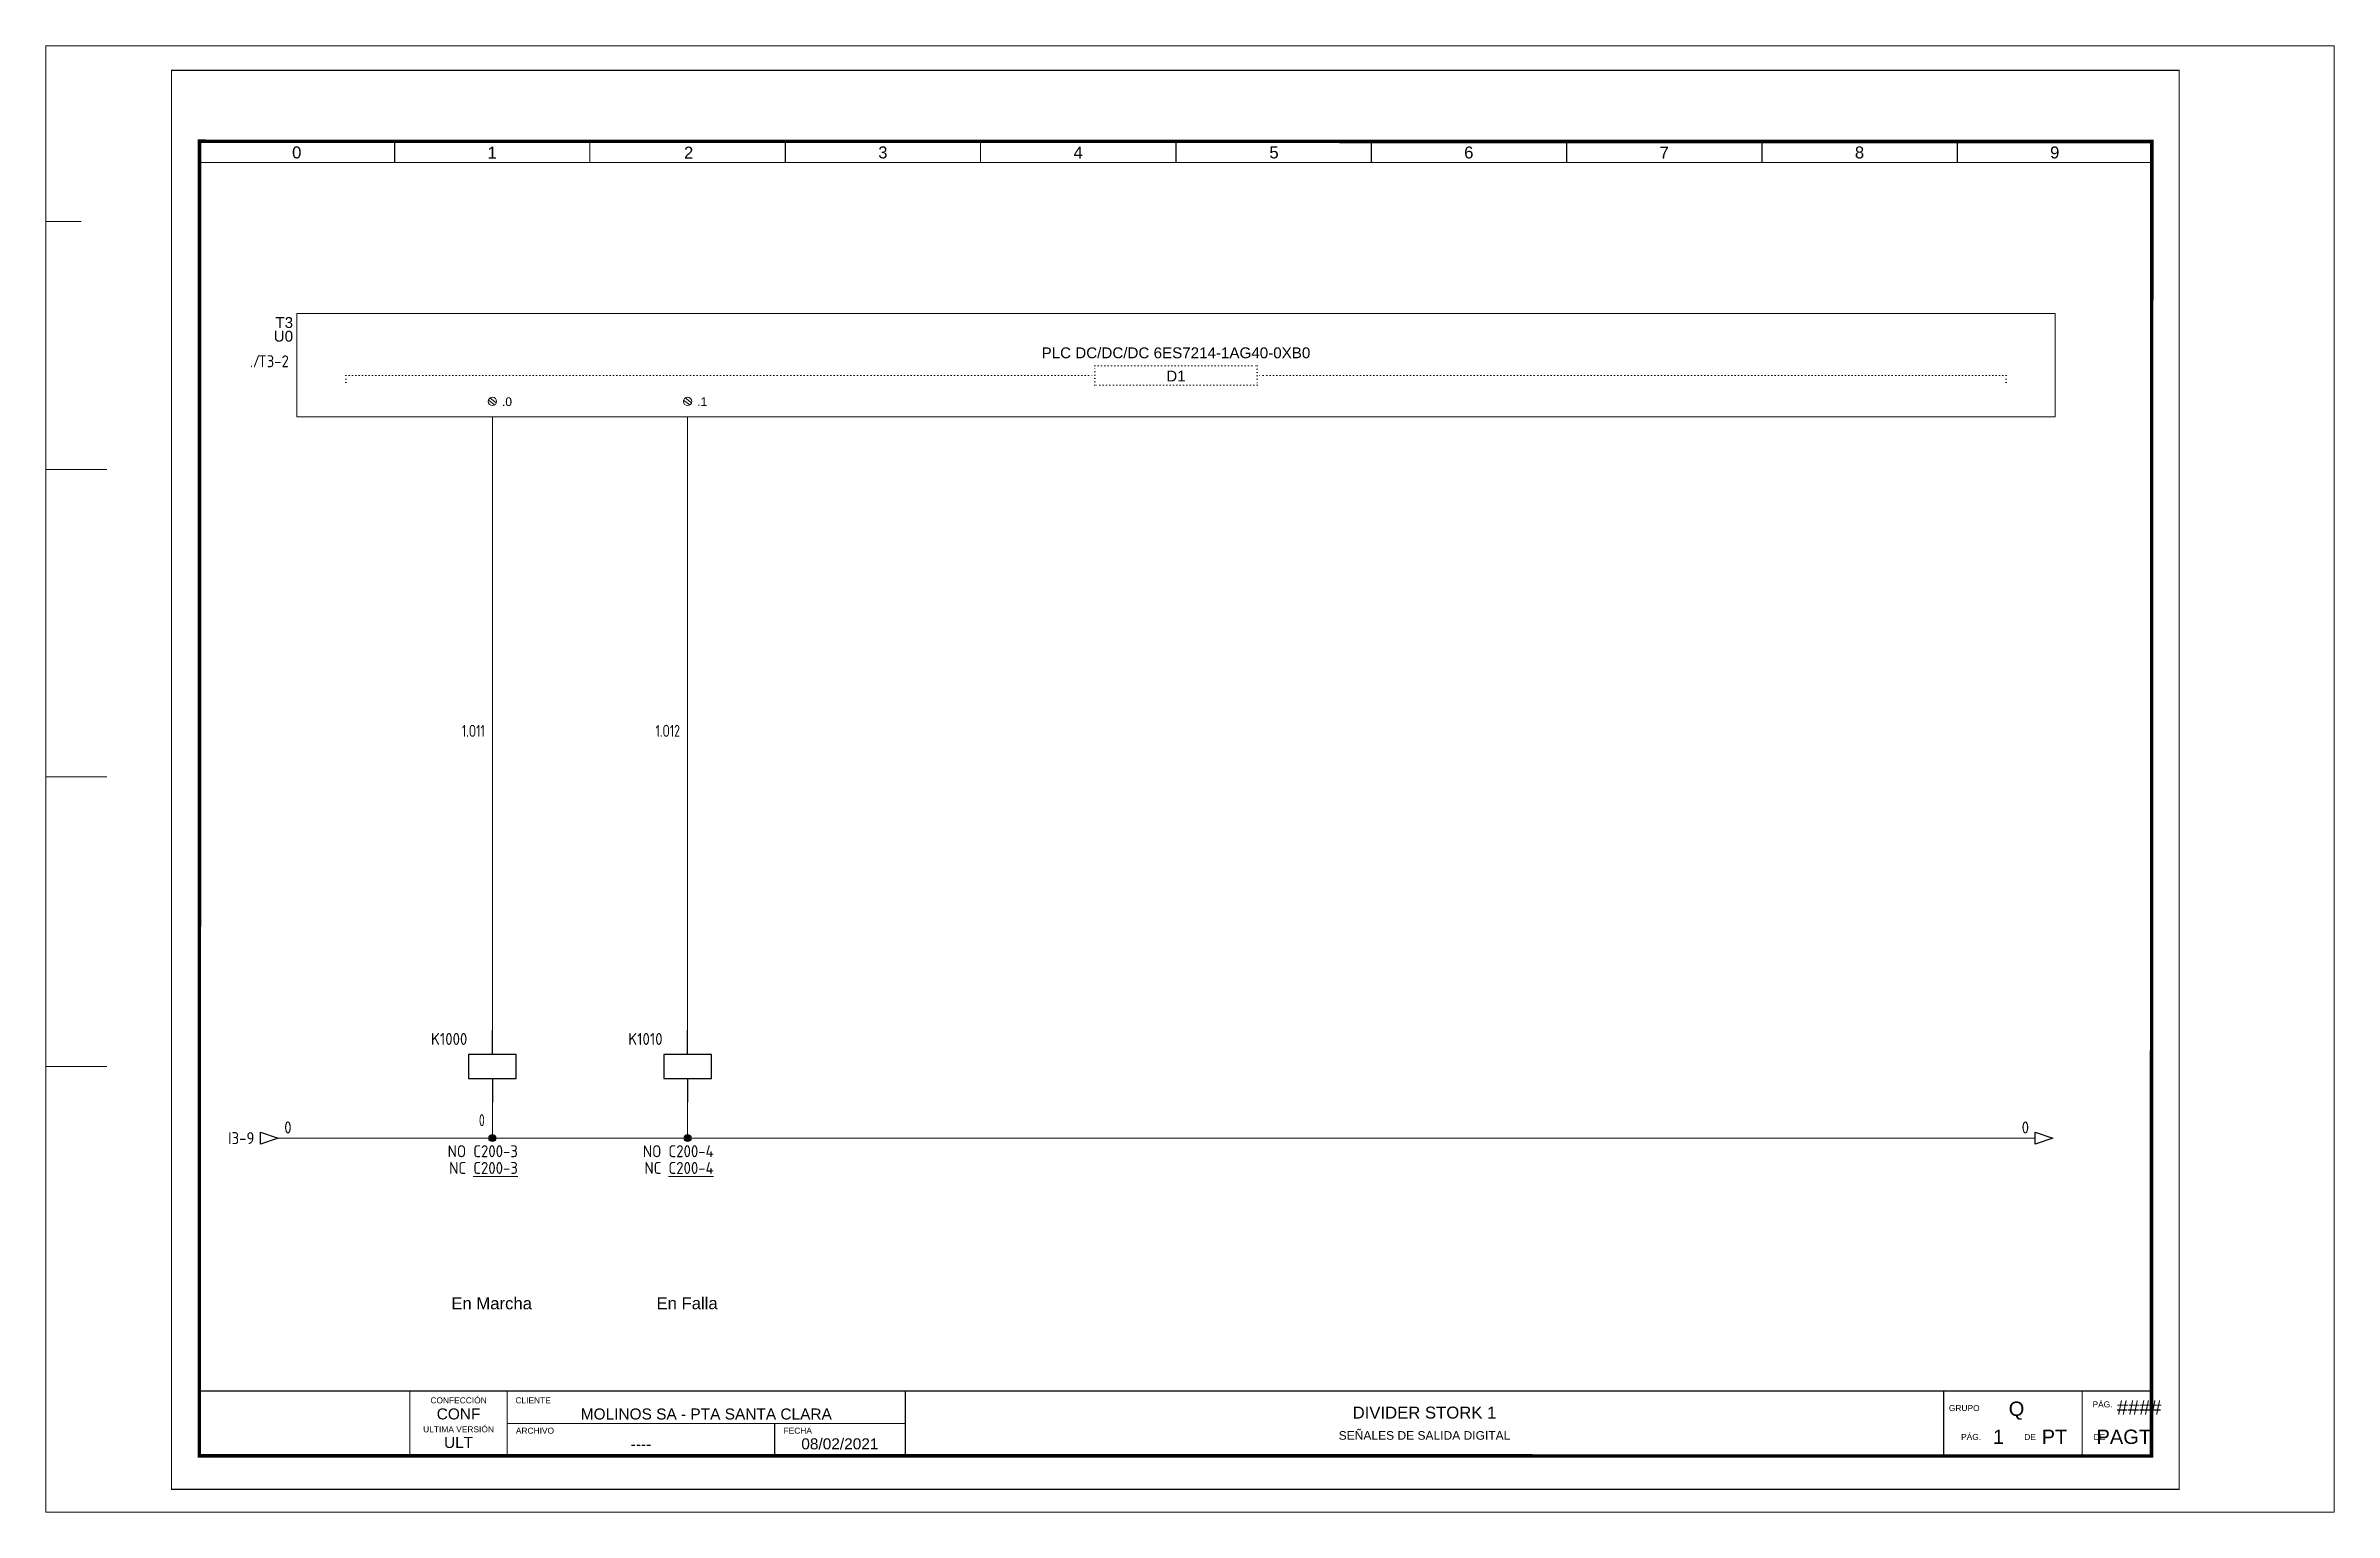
# Paper-space layout 'Layout1' of a CAD drawing. Header units: millimetres. Extents: x -26 to 453, y -5 to 302.
# The model-space entities are those that its viewports show. They can reach past a viewport. Long polylines and large blocks are cut down to what shows.
import ezdxf
from ezdxf.enums import TextEntityAlignment as Align

# ---------------------------------------------------------------- set-up
doc = ezdxf.new("R2010")
doc.units = ezdxf.units.MM
doc.linetypes.add('ACAD_ISO07W100', pattern=[3, 0, -3])
for name, color, linetype, lineweight in [('eProC - L2', 41, 'Continuous', 20), ('RED_05', 1, 'Continuous', 5), ('WHT_15', 7, 'Continuous', 15)]:
    doc.layers.add(name, color=color, linetype=linetype, lineweight=lineweight)
for name, color, linetype in [('MISC', 7, 'Continuous'), ('SYMS', 7, 'Continuous'), ('TAGS', 150, 'Continuous'), ('WIREFIXED', 7, 'Continuous'), ('WIRENO', 72, 'Continuous'), ('WIREREF', 52, 'Continuous'), ('WIREREF_DEST', 52, 'Continuous'), ('XREF', 7, 'Continuous')]:
    doc.layers.add(name, color=color, linetype=linetype)
doc.styles.get("Standard").update_dxf_attribs({"font": 'arial.ttf'})
doc.styles.add('WD_IEC', font='ISOCP2.shx', dxfattribs={"width": 0.9, "height": 4})
picture_1 = doc.add_image_def('image1.jpg', size_in_pixel=(564, 174))

# ---------------------------------------------------------------- blocks, each defined once
blk = doc.blocks.new('eproc_rotulo_010')
at = {"layer": 'eProC - L2', "color": 0, "lineweight": 5, "const_width": 0.233}
for points in [[(0.12, 297.12), (420.12, 297.12), (420.12, 0.12), (0.12, 0.12), (0.12, 297.12)], [(5.9, 20.72), (414.37, 20.7)], [(49.98, 7.12), (49.98, 20.72)], [(70.35, 7.12), (70.35, 20.72)], [(153.64, 7.04), (153.64, 20.64)], [(70.35, 13.92), (153.64, 13.92)], [(126.3, 7.12), (126.3, 13.92)]]:
    blk.add_lwpolyline(points, dxfattribs=at)
at = {"layer": 'eProC - L2', "color": 0}
blk.add_lwpolyline([(420.12, 0.12), (420.12, 297.12), (0.12, 297.12), (0.12, 0.12), (420.12, 0.12)], dxfattribs=at)
at = {"layer": 'eProC - L2', "color": 0, "lineweight": 40, "const_width": 0.75}
blk.add_lwpolyline([(5.92, 7.13), (414.37, 7.11), (414.4, 282.24), (5.95, 282.27)], close=True, dxfattribs=at)
at = {"layer": 'eProC - L2', "color": 0, "lineweight": 5, "const_width": 0.233}
for points in [[(46.8, 277.83), (5.9, 277.83), (5.9, 282.27), (46.8, 282.27)], [(87.64, 277.83), (46.75, 277.83), (46.75, 282.27), (87.64, 282.27)], [(128.54, 277.83), (87.64, 277.83), (87.64, 282.26), (128.54, 282.26)], [(169.38, 277.83), (128.49, 277.83), (128.49, 282.26), (169.38, 282.26)], [(210.28, 277.82), (169.38, 277.82), (169.38, 282.26), (210.28, 282.26)], [(251.12, 277.82), (210.23, 277.82), (210.23, 282.26), (251.12, 282.26)], [(292.02, 277.82), (251.12, 277.82), (251.12, 282.25), (292.02, 282.25)], [(332.86, 277.82), (291.97, 277.82), (291.97, 282.25), (332.86, 282.25)], [(373.76, 277.83), (332.86, 277.83), (332.86, 282.27), (373.76, 282.27)], [(414.6, 277.83), (373.71, 277.83), (373.71, 282.27), (414.6, 282.27)]]:
    blk.add_lwpolyline(points, close=True, dxfattribs=at)
at = {"layer": 'eProC - L2', "color": 0, "lineweight": 0, "const_width": 0.233}
for points in [[(370.87, 7.1), (370.87, 20.7)], [(399.87, 7.1), (399.87, 20.7)]]:
    blk.add_lwpolyline(points, dxfattribs=at)
at = {"layer": 'eProC - L2', "color": 0, "lineweight": 20, "char_height": 2.5, "attachment_point": 8}
for s, insert in [('{\\fArial|b0|i0|c0|p18;0}', (26.3, 278.65)), ('{\\fArial|b0|i0|c0|p18;1}', (67.19, 278.65)), ('{\\fArial|b0|i0|c0|p18;2}', (108.3, 278.65)), ('{\\fArial|b0|i0|c0|p18;3}', (148.93, 278.65)), ('{\\fArial|b0|i0|c0|p18;4}', (189.78, 278.65)), ('{\\fArial|b0|i0|c0|p18;5}', (230.77, 278.65)), ('{\\fArial|b0|i0|c0|p18;6}', (271.52, 278.65)), ('{\\fArial|b0|i0|c0|p18;7}', (312.41, 278.65)), ('{\\fArial|b0|i0|c0|p18;8}', (353.26, 278.65)), ('{\\fArial|b0|i0|c0|p18;9}', (394.11, 278.65))]:
    blk.add_mtext(s, dxfattribs=dict(at, insert=insert))
at = {"layer": 'eProC - L2', "color": 0, "char_height": 1.2552}
for s, insert, attachment_point in [('{\\fArial|b0|i0|c0|p18;CONFECCIÓN }', (60.16, 18.11), 8), ('{\\fArial|b0|i0|c0|p18;CLIENTE}', (72.05, 18.11), 7), ('{\\fArial|b0|i0|c0|p18;GRUPO}', (371.96, 16.49), 7), ('{\\fArial|b0|i0|c0|p18;PÁG.}', (402.01, 17.26), 7), ('{\\fArial|b0|i0|c0|p18;ULTIMA VERSIÓN}', (60.16, 12.05), 8), ('{\\fArial|b0|i0|c0|p18;ARCHIVO}', (72.15, 11.76), 7), ('{\\fArial|b0|i0|c0|p18;FECHA}', (128.15, 11.76), 7), ('{\\fArial|b0|i0|c0|p18;PÁG.}', (374.51, 10.46), 7), ('{\\fArial|b0|i0|c0|p18;DE}', (387.74, 10.46), 7), ('{\\fArial|b0|i0|c0|p18;DE}', (402.24, 10.46), 7)]:
    blk.add_mtext(s, dxfattribs=dict(at, insert=insert, attachment_point=attachment_point))
at = {"layer": 'eProC - L2', "color": 0}
for tag, height, p in [('CONF', 2.31, (60.16, 14.76)), ('CLIENTE', 2.31, (111.99, 14.74)), ('DESC_1', 2.5, (262.25, 14.94)), ('ULT', 2.31, (60.16, 8.79)), ('ARCH', 2.31, (98.32, 8.46)), ('FECHA', 2.31, (139.94, 8.5)), ('DESC__2', 1.8, (262.25, 10.51))]:
    blk.add_attdef(tag, text='', height=height, dxfattribs=at).set_placement(p, align=Align.CENTER)
for tag, p in [('GR', (386.11, 17)), ('PGRAL', (411.76, 17.25)), ('PG', (382.35, 11.13)), ('PT', (394.05, 11.13)), ('PAGT', (408.55, 11.13))]:
    blk.add_attdef(tag, text='', height=3, dxfattribs=at).set_placement(p, align=Align.MIDDLE_CENTER)
at = {"layer": 'eProC - L2', "color": 0, "flags": 9}
blk.add_attdef('WD_TB', (0.12, 0.12), '', height=2.5, dxfattribs=at)
at = {"layer": 'eProC - L2', "color": 0}
image = blk.add_image(picture_1, insert=(5.9, 7.12), size_in_units=(44.08, 13.6), dxfattribs=at)
image.dxf.flags = 7
blk = doc.blocks.new('WDDOT')
for radius in [0.72, 0.449, 0.223]:
    blk.add_circle((0, 0), radius)
blk = doc.blocks.new('VCR1')
for p, q in [((0, 2.5), (0, 7.5)), ((0, -2.5), (0, -7.5))]:
    blk.add_line(p, q)
blk.add_lwpolyline([(-5, 2.5), (-5, -2.5), (5, -2.5), (5, 2.5)], close=True)
at = {"style": 'WD_IEC'}
for tag, p in [('INST', (-5.25, 11.5)), ('LOC', (-5.25, 8)), ('TAG1', (-5.25, 4.5)), ('DESC1', (-5.25, -6.85)), ('DESC2', (-5.25, -10.35)), ('DESC3', (-5.25, -13.85))]:
    blk.add_attdef(tag, text='', height=2.5, dxfattribs=at).set_placement(p, align=Align.RIGHT)
blk.add_attdef('TERM01', text='', height=2, rotation=90, dxfattribs=at).set_placement((-1, 7.5), align=Align.RIGHT)
at = {"style": 'WD_IEC', "flags": 1}
for tag, p, height in [('X2TERM01', (0, 7.5), 0.32), ('X4LINK', (-5, 0), 0.32), ('X1LINK', (5, 0), 0.32), ('ASSYCODE', (1, -4), 1), ('FAMILY', (1, -5.5), 1), ('X8TERM02', (0, -7.5), 0.32), ('CATDESC', (1, -7), 1)]:
    blk.add_attdef(tag, p, '', height=height, dxfattribs=at)
at = {"style": 'WD_IEC', "flags": 9}
for tag, p in [('MFG', (-6, 1)), ('CAT', (-6, -1.5))]:
    blk.add_attdef(tag, text='', height=1.5, dxfattribs=at).set_placement(p, align=Align.RIGHT)
at = {"style": 'WD_IEC'}
blk.add_attdef('TERM02', (-1, -7.5), '', height=2, rotation=90, dxfattribs=at)
at = {"lineweight": 9, "style": 'WD_IEC'}
for tag, p in [('NO', (-5.5, -16.5)), ('NC', (-5.5, -20))]:
    blk.add_attdef(tag, text='', height=2.5, dxfattribs=at).set_placement(p, align=Align.TOP_RIGHT)
for tag, p in [('XREFNO', (-4, -16.5)), ('XREFNC', (-4, -20))]:
    blk.add_attdef(tag, text='', height=2.5, dxfattribs=at).set_placement(p, align=Align.TOP_LEFT)
blk = doc.blocks.new('2doPLC')
at = {"layer": 'eProC - L2', "color": 0}
for p, q in [((0, 0), (408.5, -0.05)), ((0, -257.12), (0, 0)), ((408.48, 0), (408.48, -257.11)), ((388.31, -31.6), (20.45, -31.6)), ((20.45, -53.25), (20.45, -31.6)), ((388.31, -31.6), (388.31, -53.25)), ((61.81, -50.75), (60.51, -49.71)), ((60.83, -49.28), (62.16, -50.33)), ((102.66, -50.75), (101.35, -49.71)), ((101.67, -49.28), (103.01, -50.33)), ((20.45, -53.25), (388.31, -53.25)), ((61.34, -53.25), (61.34, -56.21)), ((102.19, -53.25), (102.19, -56.21)), ((408.47, -257.11), (0, -257.12))]:
    blk.add_line(p, q, dxfattribs=at)
at = {"layer": 'eProC - L2', "color": 0, "linetype": 'ACAD_ISO07W100', "ltscale": 0.2}
for p, q in [((187.36, -42.57), (221.35, -42.57)), ((187.36, -46.61), (187.36, -42.57)), ((221.35, -42.57), (221.35, -46.61)), ((30.65, -46.05), (30.65, -44.59)), ((30.65, -44.59), (187.36, -44.59)), ((221.35, -46.61), (187.36, -46.61)), ((378.03, -44.59), (221.35, -44.59)), ((378.03, -46.05), (378.03, -44.59))]:
    blk.add_line(p, q, dxfattribs=at)
at = {"layer": 'eProC - L2', "color": 0}
for centre in [(61.34, -50), (102.19, -50)]:
    blk.add_circle(centre, 0.885, dxfattribs=at)
for s, p in [('.0', (63.34, -50.96)), ('.1', (104.18, -50.96))]:
    blk.add_text(s, height=1.814, dxfattribs=at).set_placement(p)
for tag, p in [('GRUPO', (19.64, -34.63)), ('MODULO', (19.64, -37.49))]:
    blk.add_attdef(tag, text='', height=2.27, dxfattribs=at).set_placement(p, align=Align.RIGHT)
for tag, p in [('MODELO', (204.35, -40.97)), ('BYTE', (204.35, -45.83))]:
    blk.add_attdef(tag, text='', height=2.27, dxfattribs=at).set_placement(p, align=Align.CENTER)
blk = doc.blocks.new('HA1D3')
blk.add_lwpolyline([(0, 0), (-3.75, -1.25), (-3.75, 1.25)], close=True)
at = {"style": 'WD_IEC'}
blk.add_attdef('XREF', text='', height=2.5, dxfattribs=at).set_placement((-5, 0), align=Align.MIDDLE_RIGHT)
at = {"style": 'WD_IEC', "flags": 1}
blk.add_attdef('SIGCODE', text='', height=1, dxfattribs=at).set_placement((-2.5, 1.8), align=Align.RIGHT)
at = {"style": 'WD_IEC'}
for tag, p, height, flags in [('X1TERM01', (0, 0), 0.32, 1), ('WIRENO', (1.25, 1), 2.5, 8)]:
    blk.add_attdef(tag, p, '', height=height, dxfattribs=dict(at, flags=flags))
blk.add_attdef('DESC1', text='', height=2.5, dxfattribs=at).set_placement((1.25, -1), align=Align.TOP_LEFT)
blk = doc.blocks.new('WD_WNV')
at = {"linetype": 'Continuous', "style": 'WD_IEC', "width": 0.8}
blk.add_attdef('WIRENO', text='', height=2.5, dxfattribs=at).set_placement((-1.6, 0), align=Align.MIDDLE_RIGHT)
at = {"style": 'WD_IEC', "flags": 1}
for tag, p in [('W08USER', (-1, 0.375)), ('W04USER', (-1, 0.875)), ('W05USER', (-1, 0.75)), ('W09USER', (-1, 0.25)), ('W03USER', (-1, 1)), ('W06USER', (-1, 0.625)), ('W07USER', (-1, 0.5)), ('W02USER', (-1, 1.125)), ('W01USER', (-1, 1.25)), ('W10USER', (-1, 0.125))]:
    blk.add_attdef(tag, text='', height=0.08, dxfattribs=at).set_placement(p, align=Align.CENTER)
blk = doc.blocks.new('HA1S1')
blk.add_lwpolyline([(0, 1.25), (3.75, 0), (0, -1.25)], close=True)
at = {"style": 'WD_IEC'}
for tag, height, flags, p in [('WIRENO', 2.5, 8, (-1.25, 1)), ('SIGCODE', 1, 1, (5, 1.8))]:
    blk.add_attdef(tag, text='', height=height, dxfattribs=dict(at, flags=flags)).set_placement(p, align=Align.RIGHT)
at = {"style": 'WD_IEC', "flags": 1}
blk.add_attdef('X4TERM01', (0, 0), '', height=0.32, dxfattribs=at)
at = {"style": 'WD_IEC'}
blk.add_attdef('XREF', text='', height=2.5, dxfattribs=at).set_placement((5, 0), align=Align.MIDDLE_LEFT)
blk.add_attdef('DESC1', text='', height=2.5, dxfattribs=at).set_placement((-1.25, -1), align=Align.TOP_RIGHT)
blk = doc.blocks.new('HA2D1_REF')
at = {"insert": (0.12, 1.25), "char_height": 2.5, "attachment_point": 1, "style": 'WD_IEC'}
blk.add_mtext_dynamic_manual_height_columns('./', width=3.6033, gutter_width=12.5, heights=[0], dxfattribs=at)
at = {"style": 'WD_IEC', "flags": 8}
blk.add_attdef('SIGCODE', (0, 3), '', height=2.5, dxfattribs=at)
at = {"style": 'WD_IEC'}
blk.add_attdef('XREF', text='', height=2.5, dxfattribs=at).set_placement((1.82, 0), align=Align.MIDDLE_LEFT)
blk.add_attdef('DESC1', text='', height=2.5, dxfattribs=at).set_placement((4.5, -4.19), align=Align.MIDDLE_CENTER)

msp = doc.modelspace()

# ---------------------------------------------------------------- linework, layer by layer
at = {"layer": 'eProC - L2'}
for p, q in [((-18.78, 265.48), (-140.3, 265.48)), ((-13.42, 213.55), (-134.94, 213.55)), ((-13.42, 149.27), (-134.94, 149.27)), ((-13.42, 88.64), (-134.95, 88.64))]:
    msp.add_line(p, q, dxfattribs=at)
at = {"layer": 'RED_05'}
for p, q in [((67.24, 221.62), (67.24, 96.14)), ((108.09, 221.62), (108.09, 96.14))]:
    msp.add_line(p, q, dxfattribs=at)
at = {"layer": 'WHT_15'}
for p, q in [((67.24, 81.14), (67.24, 73.63)), ((108.09, 81.14), (108.09, 73.63)), ((22.44, 73.63), (389.98, 73.63))]:
    msp.add_line(p, q, dxfattribs=at)

# ---------------------------------------------------------------- block references
at = {"layer": 'eProC - L2'}
msp.add_blockref('eproc_rotulo_010', (0, 0), dxfattribs=at).add_auto_attribs({'PAGT': 'PAGT', 'PGRAL': '####', 'PT': 'PT', 'CONF': 'CONF', 'ULT': 'ULT', 'ARCH': '----', 'GR': 'Q', 'PG': '1', 'DESC_1': 'DIVIDER STORK 1', 'DESC__2': 'SEÑALES DE SALIDA DIGITAL', 'FECHA': '08/02/2021', 'CLIENTE': 'MOLINOS SA - PTA SANTA CLARA'})
at = {"layer": 'SYMS'}
ref = msp.add_blockref('HA2D1_REF', (16.42, 236.23), dxfattribs=at)
ref.add_attrib('XREF', 'T3-2', dxfattribs={"layer": 'XREF', "height": 2.5, "style": 'WD_IEC'}).set_placement((18.25, 236.23), align=Align.MIDDLE_LEFT)
ref = msp.add_blockref('VCR1', (67.24, 88.64), dxfattribs=at)
ref.add_attrib('XREFNC', '%%uC200-3%%u', dxfattribs={"layer": 'XREF', "lineweight": 9, "height": 2.5, "style": 'WD_IEC'}).set_placement((63.24, 68.64), align=Align.TOP_LEFT)
ref.add_attrib('NC', 'NC', dxfattribs={"layer": 'MISC', "lineweight": 9, "height": 2.5, "style": 'WD_IEC'}).set_placement((61.74, 68.64), align=Align.TOP_RIGHT)
ref.add_attrib('XREFNO', 'C200-3', dxfattribs={"layer": 'XREF', "lineweight": 9, "height": 2.5, "style": 'WD_IEC'}).set_placement((63.24, 72.14), align=Align.TOP_LEFT)
ref.add_attrib('NO', 'NO', dxfattribs={"layer": 'MISC', "lineweight": 9, "height": 2.5, "style": 'WD_IEC'}).set_placement((61.74, 72.14), align=Align.TOP_RIGHT)
ref.add_attrib('TAG1', 'K1000', dxfattribs={"layer": 'TAGS', "height": 2.5, "style": 'WD_IEC'}).set_placement((61.99, 93.14), align=Align.RIGHT)
ref = msp.add_blockref('VCR1', (108.09, 88.64), dxfattribs=at)
ref.add_attrib('XREFNC', '%%uC200-4%%u', dxfattribs={"layer": 'XREF', "lineweight": 9, "height": 2.5, "style": 'WD_IEC'}).set_placement((104.09, 68.64), align=Align.TOP_LEFT)
ref.add_attrib('NC', 'NC', dxfattribs={"layer": 'MISC', "lineweight": 9, "height": 2.5, "style": 'WD_IEC'}).set_placement((102.59, 68.64), align=Align.TOP_RIGHT)
ref.add_attrib('XREFNO', 'C200-4', dxfattribs={"layer": 'XREF', "lineweight": 9, "height": 2.5, "style": 'WD_IEC'}).set_placement((104.09, 72.14), align=Align.TOP_LEFT)
ref.add_attrib('NO', 'NO', dxfattribs={"layer": 'MISC', "lineweight": 9, "height": 2.5, "style": 'WD_IEC'}).set_placement((102.59, 72.14), align=Align.TOP_RIGHT)
ref.add_attrib('TAG1', 'K1010', dxfattribs={"layer": 'TAGS', "height": 2.5, "style": 'WD_IEC'}).set_placement((102.84, 93.14), align=Align.RIGHT)
ref = msp.add_blockref('HA1D3', (22.44, 73.63), dxfattribs=at)
ref.add_attrib('XREF', 'I3-9', dxfattribs={"layer": 'XREF', "height": 2.5, "style": 'WD_IEC'}).set_placement((17.44, 73.63), align=Align.MIDDLE_RIGHT)
ref.add_attrib('WIRENO', '0', (23.69, 74.63), dxfattribs={"layer": 'WIREREF_DEST', "height": 2.5, "style": 'WD_IEC', "flags": 8})
ref = msp.add_blockref('HA1S1', (389.98, 73.63), dxfattribs=at)
ref.add_attrib('WIRENO', '0', dxfattribs={"layer": 'WIREREF', "height": 2.5, "style": 'WD_IEC', "flags": 8}).set_placement((388.73, 74.63), align=Align.RIGHT)
for p in [(67.24, 73.63), (108.09, 73.63)]:
    msp.add_blockref('WDDOT', p, dxfattribs=at)
at = {"layer": 'WHT_15'}
msp.add_blockref('2doPLC', (5.9, 277.83), dxfattribs=at).add_auto_attribs({'GRUPO': 'T3', 'MODULO': 'U0', 'BYTE': 'D1', 'MODELO': 'PLC DC/DC/DC 6ES7214-1AG40-0XB0'})
at = {"layer": 'WIREFIXED'}
ref = msp.add_blockref('WD_WNV', (67.24, 158.88), dxfattribs=at)
ref.add_attrib('WIRENOF', '1.O11', dxfattribs={"linetype": 'Continuous', "height": 2.5, "style": 'WD_IEC', "width": 0.8}).set_placement((65.64, 158.88), align=Align.MIDDLE_RIGHT)
ref = msp.add_blockref('WD_WNV', (108.09, 158.88), dxfattribs=at)
ref.add_attrib('WIRENOF', '1.O12', dxfattribs={"linetype": 'Continuous', "height": 2.5, "style": 'WD_IEC', "width": 0.8}).set_placement((106.49, 158.88), align=Align.MIDDLE_RIGHT)
at = {"layer": 'WIRENO'}
ref = msp.add_blockref('WD_WNV', (67.24, 77.39), dxfattribs=at)
ref.add_attrib('WIRENO', '0', dxfattribs={"linetype": 'Continuous', "height": 2.5, "style": 'WD_IEC', "width": 0.8}).set_placement((65.64, 77.39), align=Align.MIDDLE_RIGHT)

# ---------------------------------------------------------------- texts
at = {"layer": 'TAGS', "char_height": 2.5, "attachment_point": 2}
for s, insert in [('En Marcha', (67.08, 40.31)), ('En Falla', (107.97, 40.33))]:
    msp.add_mtext_dynamic_manual_height_columns(s, width=32.7092, gutter_width=12.5, heights=[0], dxfattribs=dict(at, insert=insert))

psp = doc.layouts.get("Layout1")

# ---------------------------------------------------------------- viewports
at = {"layer": '0'}
psp.add_viewport(center=(213.13, 148.76), size=(478.79, 306.9305), view_center_point=(213.19, 148.8), view_height=306.9305, dxfattribs=at)

doc.saveas('drawing.dxf')
